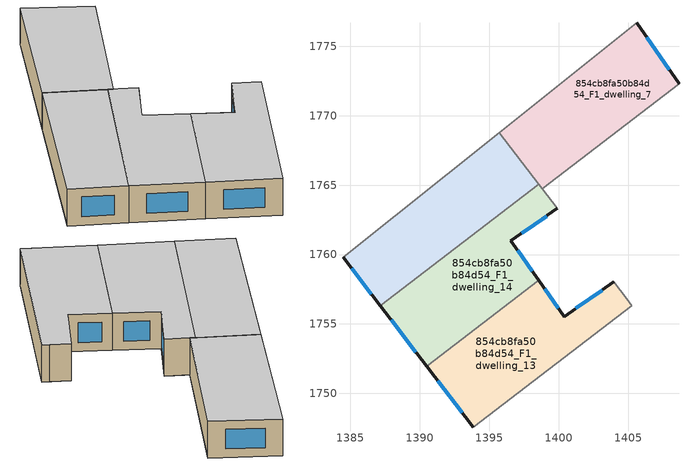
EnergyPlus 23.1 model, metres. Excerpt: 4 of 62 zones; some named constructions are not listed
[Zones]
854cb8fa50b84d54_F1_dwelling_13
 floor to 854cb8fa50b84d54_F0_dwelling_13 (EU_floor_Construction): 1403.96,1758.03 1405.26,1756.33 1393.84,1747.58 1390.49,1751.95 1398.57,1758.14 1400.39,1755.53 z3
 wall outside (EU_wall_Construction): 1403.96,1758.03 1400.39,1755.53 1398.57,1758.14 / 1390.49,1751.95 1393.84,1747.58 z3:6
 wall to 854cb8fa50b84d54_F1_dwelling_12 (EU_wall_Construction): 1393.84,1747.58 1405.26,1756.33 z3:6
 wall to 854cb8fa50b84d54_F1_dwelling_14 (EU_wall_Construction): 1398.57,1758.14 1390.49,1751.95 z3:6
 wall to 854cb8fa50b84d54_F1_dwelling_5 (EU_wall_Construction): 1404.9,1756.8 1403.96,1758.03 z3:6
 wall to 854cb8fa50b84d54_F1_dwelling_4 (EU_wall_Construction): 1405.26,1756.33 1404.9,1756.8 z3:6
 window (EU_Window_Construction): 1403.12,1757.44 1401.23,1756.12 / 1391.27,1750.92 1393.05,1748.6 / 1399.96,1756.14 1398.99,1757.52 z3.7:5.3
 ceiling to 854cb8fa50b84d54_F2_dwelling_13 (EU_floor_Construction): 1405.26,1756.33 1403.96,1758.03 1400.39,1755.53 1398.57,1758.14 1390.49,1751.95 1393.84,1747.58 z6
854cb8fa50b84d54_F1_dwelling_14
 floor to 854cb8fa50b84d54_F0_dwelling_14 (EU_floor_Construction): 1398.56,1765.08 1399.91,1763.32 1396.56,1761 1398.57,1758.14 1390.49,1751.95 1387.14,1756.33 z3
 wall outside (EU_wall_Construction): 1398.57,1758.14 1396.56,1761 1399.91,1763.32 / 1387.14,1756.33 1390.49,1751.95 z3:6
 wall to 854cb8fa50b84d54_F1_dwelling_15 (EU_wall_Construction): 1398.56,1765.08 1387.14,1756.33 z3:6
 wall to 854cb8fa50b84d54_F1_dwelling_6 (EU_wall_Construction): 1399.91,1763.32 1398.81,1764.75 z3:6
 wall to 854cb8fa50b84d54_F1_dwelling_7 (EU_wall_Construction): 1398.81,1764.75 1398.56,1765.08 z3:6
 window (EU_Window_Construction): 1397.35,1761.54 1399.12,1762.77 / 1398.09,1758.81 1397.03,1760.32 / 1387.92,1755.3 1389.7,1752.98 z3.7:5.3
 ceiling to 854cb8fa50b84d54_F2_dwelling_14 (EU_floor_Construction): 1398.57,1758.14 1396.56,1761 1399.91,1763.32 1398.56,1765.08 1387.14,1756.33 1390.49,1751.95 z6
854cb8fa50b84d54_F1_dwelling_15
 floor to 854cb8fa50b84d54_F0_dwelling_15 (EU_floor_Construction): 1395.72,1768.79 1398.56,1765.08 1387.14,1756.33 1384.46,1759.82 z3
 wall outside (EU_wall_Construction): 1384.46,1759.82 1387.14,1756.33 z3:6
 wall adiabatic (EU_wall_Construction): 1395.72,1768.79 1384.46,1759.82 z3:6
 wall to 854cb8fa50b84d54_F1_dwelling_7 (EU_wall_Construction): 1398.56,1765.08 1395.72,1768.79 z3:6
 window (EU_Window_Construction): 1385.09,1759 1386.51,1757.15 z3.7:5.3
 ceiling to 854cb8fa50b84d54_F2_dwelling_15 (EU_floor_Construction): 1398.56,1765.08 1395.72,1768.79 1384.46,1759.82 1387.14,1756.33 z6
854cb8fa50b84d54_F1_dwelling_7
 floor to 854cb8fa50b84d54_F0_dwelling_7 (EU_floor_Construction): 1405.63,1776.68 1408.66,1772.29 1398.81,1764.75 1395.72,1768.79 z3
 wall outside (EU_wall_Construction): 1408.66,1772.29 1405.63,1776.68 z3:6
 wall to 854cb8fa50b84d54_F1_dwelling_6 (EU_wall_Construction): 1398.81,1764.75 1408.66,1772.29 z3:6
 wall adiabatic (EU_wall_Construction): 1405.63,1776.68 1395.72,1768.79 z3:6
 window (EU_Window_Construction): 1407.95,1773.32 1406.35,1775.65 z3.7:5.3
 ceiling to 854cb8fa50b84d54_F2_dwelling_7 (EU_floor_Construction): 1408.66,1772.29 1405.63,1776.68 1395.72,1768.79 1398.81,1764.75 z6
[SCHEDULE:FILE] Column Number=1; Rows to Skip at Top=0; Number of Hours of Data=8760; Column Separator=Comma; Interpolate to Timestep=No; Minutes per Item=60; Adjust Schedule for Daylight Savings=Yes
Name | File
EU_Step8_GainSchedule_854cb8fa50b84d54_F0_dwelling_7_f000 | ../../schedules/854cb8fa50b84d54/854cb8fa50b84d54_F0_dwelling_7_f000_gain.csv
EU_Step8_GainSchedule_854cb8fa50b84d54_F0_dwelling_8_f000 | ../../schedules/854cb8fa50b84d54/854cb8fa50b84d54_F0_dwelling_8_f000_gain.csv
EU_Step8_GainSchedule_854cb8fa50b84d54_F0_dwelling_9_f000 | ../../schedules/854cb8fa50b84d54/854cb8fa50b84d54_F0_dwelling_9_f000_gain.csv
EU_Step8_GainSchedule_854cb8fa50b84d54_F0_dwelling_10_f000 | ../../schedules/854cb8fa50b84d54/854cb8fa50b84d54_F0_dwelling_10_f000_gain.csv
EU_Step8_GainSchedule_854cb8fa50b84d54_F0_dwelling_11_f000 | ../../schedules/854cb8fa50b84d54/854cb8fa50b84d54_F0_dwelling_11_f000_gain.csv
EU_Step8_GainSchedule_854cb8fa50b84d54_F0_dwelling_12_f000 | ../../schedules/854cb8fa50b84d54/854cb8fa50b84d54_F0_dwelling_12_f000_gain.csv
EU_Step8_GainSchedule_854cb8fa50b84d54_F0_dwelling_13_f000 | ../../schedules/854cb8fa50b84d54/854cb8fa50b84d54_F0_dwelling_13_f000_gain.csv
EU_Step8_GainSchedule_854cb8fa50b84d54_F0_dwelling_14_f000 | ../../schedules/854cb8fa50b84d54/854cb8fa50b84d54_F0_dwelling_14_f000_gain.csv
EU_Step8_GainSchedule_854cb8fa50b84d54_F0_dwelling_15_f000 | ../../schedules/854cb8fa50b84d54/854cb8fa50b84d54_F0_dwelling_15_f000_gain.csv
EU_Step8_GainSchedule_854cb8fa50b84d54_F1_dwelling_0_f000 | ../../schedules/854cb8fa50b84d54/854cb8fa50b84d54_F1_dwelling_0_f000_gain.csv
EU_Step8_GainSchedule_854cb8fa50b84d54_F1_dwelling_1_f000 | ../../schedules/854cb8fa50b84d54/854cb8fa50b84d54_F1_dwelling_1_f000_gain.csv
EU_Step8_GainSchedule_854cb8fa50b84d54_F1_dwelling_2_f000 | ../../schedules/854cb8fa50b84d54/854cb8fa50b84d54_F1_dwelling_2_f000_gain.csv
EU_Step8_GainSchedule_854cb8fa50b84d54_F1_dwelling_3_f000 | ../../schedules/854cb8fa50b84d54/854cb8fa50b84d54_F1_dwelling_3_f000_gain.csv
EU_Step8_GainSchedule_854cb8fa50b84d54_F1_dwelling_4_f000 | ../../schedules/854cb8fa50b84d54/854cb8fa50b84d54_F1_dwelling_4_f000_gain.csv
EU_Step8_GainSchedule_854cb8fa50b84d54_F1_dwelling_5_f000 | ../../schedules/854cb8fa50b84d54/854cb8fa50b84d54_F1_dwelling_5_f000_gain.csv
EU_Step8_GainSchedule_854cb8fa50b84d54_F1_dwelling_6_f000 | ../../schedules/854cb8fa50b84d54/854cb8fa50b84d54_F1_dwelling_6_f000_gain.csv
EU_Step8_GainSchedule_854cb8fa50b84d54_F1_dwelling_7_f000 | ../../schedules/854cb8fa50b84d54/854cb8fa50b84d54_F1_dwelling_7_f000_gain.csv
EU_Step8_GainSchedule_854cb8fa50b84d54_F1_dwelling_8_f000 | ../../schedules/854cb8fa50b84d54/854cb8fa50b84d54_F1_dwelling_8_f000_gain.csv
EU_Step8_GainSchedule_854cb8fa50b84d54_F1_dwelling_9_f000 | ../../schedules/854cb8fa50b84d54/854cb8fa50b84d54_F1_dwelling_9_f000_gain.csv
EU_Step8_GainSchedule_854cb8fa50b84d54_F1_dwelling_10_f000 | ../../schedules/854cb8fa50b84d54/854cb8fa50b84d54_F1_dwelling_10_f000_gain.csv
EU_Step8_GainSchedule_854cb8fa50b84d54_F1_dwelling_11_f000 | ../../schedules/854cb8fa50b84d54/854cb8fa50b84d54_F1_dwelling_11_f000_gain.csv
EU_Step8_GainSchedule_854cb8fa50b84d54_F1_dwelling_12_f000 | ../../schedules/854cb8fa50b84d54/854cb8fa50b84d54_F1_dwelling_12_f000_gain.csv
EU_Step8_GainSchedule_854cb8fa50b84d54_F1_dwelling_13_f000 | ../../schedules/854cb8fa50b84d54/854cb8fa50b84d54_F1_dwelling_13_f000_gain.csv
EU_Step8_GainSchedule_854cb8fa50b84d54_F1_dwelling_14_f000 | ../../schedules/854cb8fa50b84d54/854cb8fa50b84d54_F1_dwelling_14_f000_gain.csv
EU_Step8_GainSchedule_854cb8fa50b84d54_F1_dwelling_15_f000 | ../../schedules/854cb8fa50b84d54/854cb8fa50b84d54_F1_dwelling_15_f000_gain.csv
